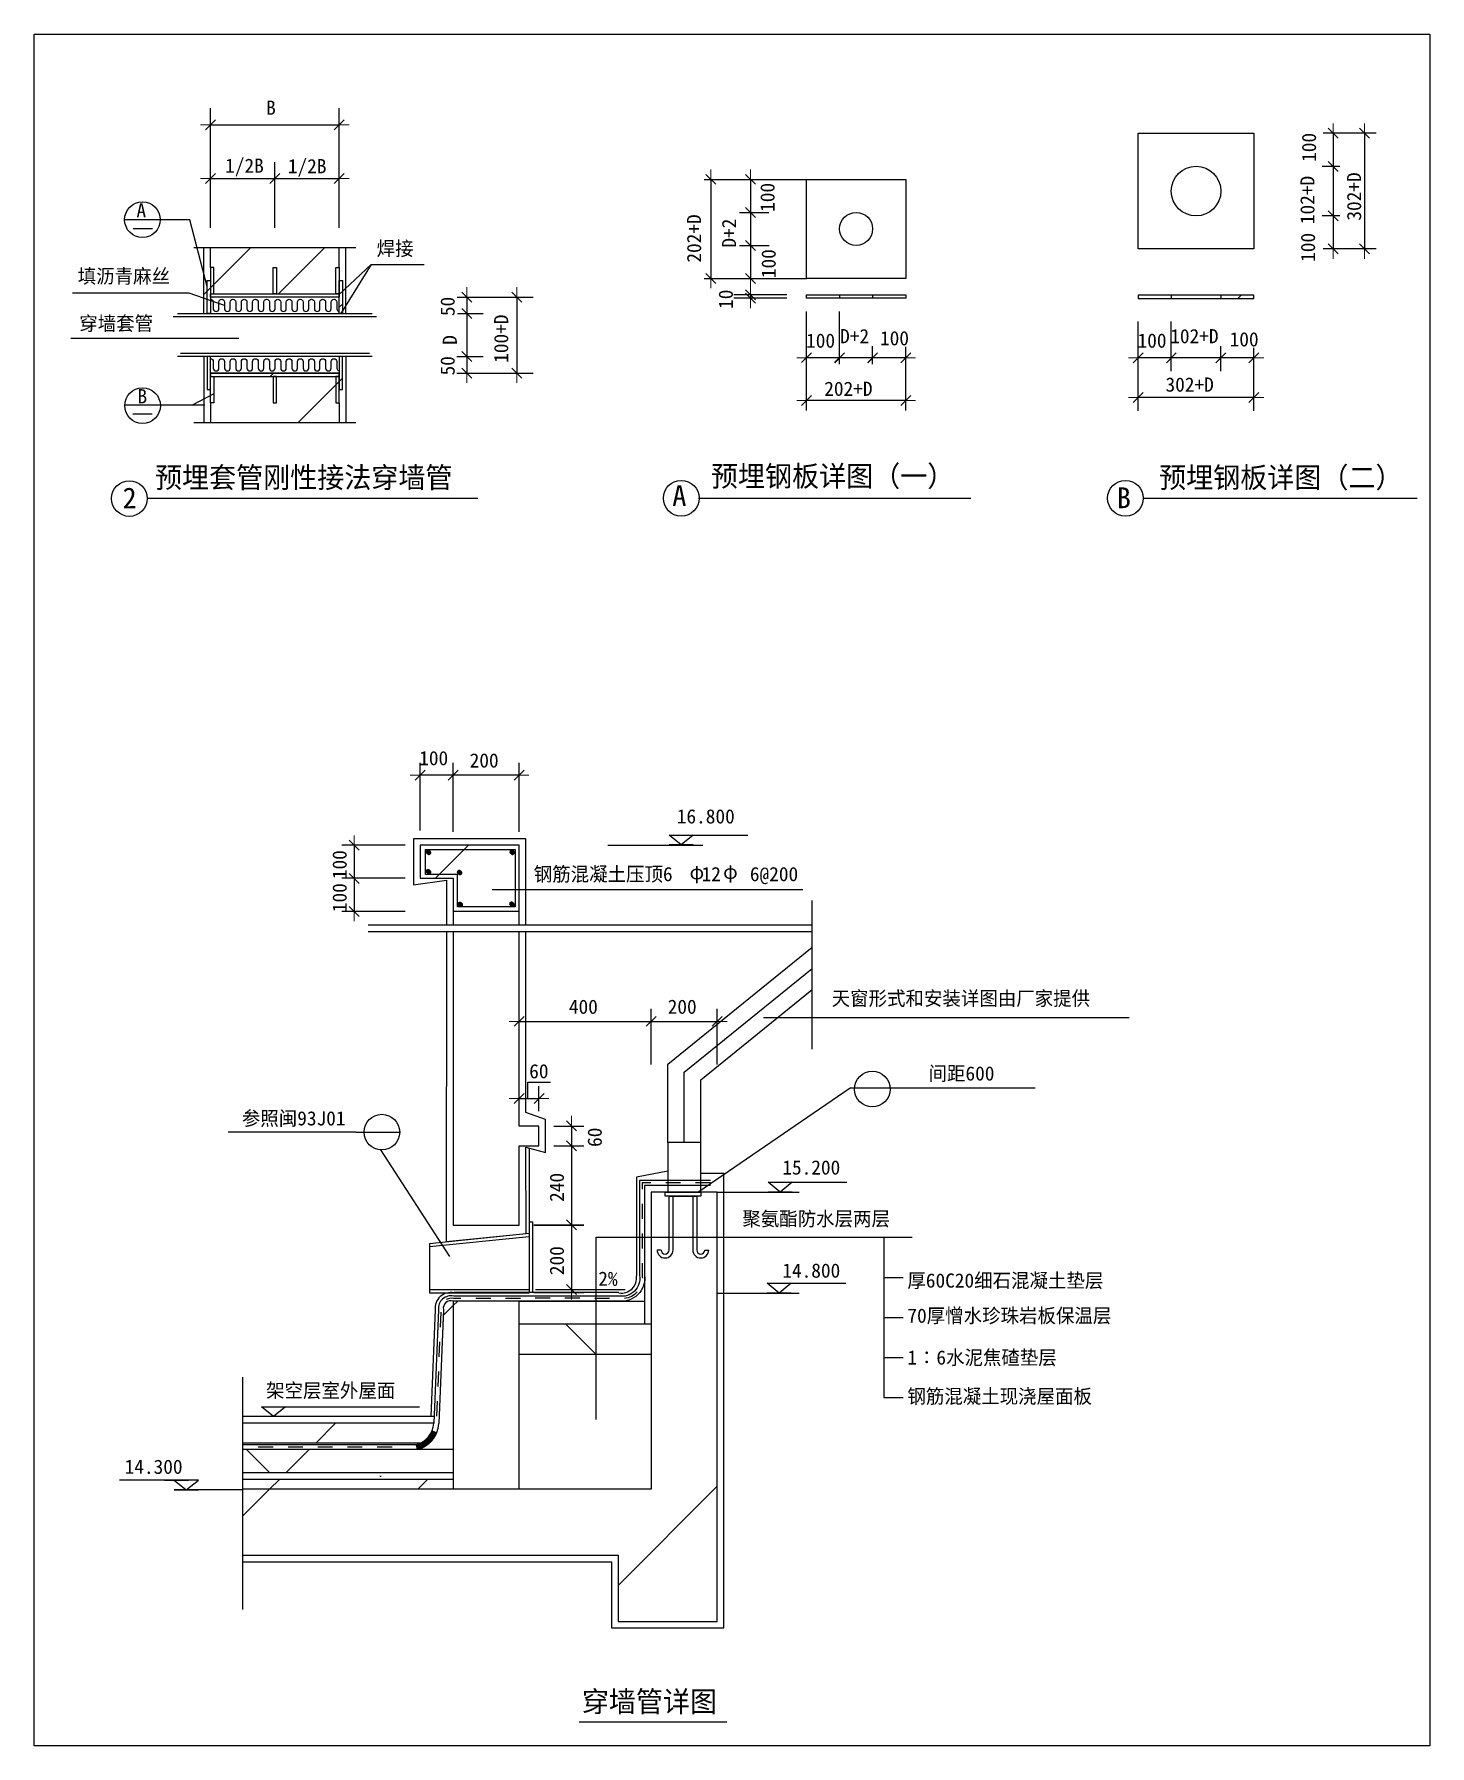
# Model space of a CAD drawing. Header units: metres. Extents: x 3978 to 8204, y -1475 to 3708.
import ezdxf

# ---------------------------------------------------------------- set-up
doc = ezdxf.new("R2010")
doc.units = ezdxf.units.M
for name, color, linetype in [('AXIS', 3, 'Continuous'), ('AXIS_TEXT', 7, 'Continuous'), ('BH', 7, 'Continuous'), ('DIM', 3, 'Continuous'), ('MC', 4, 'Continuous'), ('PUB_DIM', 3, 'Continuous'), ('PUB_TEXT', 7, 'Continuous'), ('Q', 4, 'Continuous'), ('S_SURFACE', 6, 'Continuous'), ('SURFACE', 6, 'Continuous'), ('WALL', 7, 'Continuous'), ('WALL1', 2, 'Continuous')]:
    doc.layers.add(name, color=color, linetype=linetype)
pattern_1 = [(45, (0, 0), (-673.52, 673.52), [])]
pattern_2 = [(45, (0, 0), (-224.506, 224.506), [])]

# ---------------------------------------------------------------- blocks, each defined once
blk = doc.blocks.new('_DIMX')
at = {"lineweight": 15}
blk.add_line((-150, 0), (150, 0), dxfattribs=at)
blk.add_lwpolyline([(-75.27, -75.7), (75.62, 75.4)])

msp = doc.modelspace()

# ---------------------------------------------------------------- hatches: boundary and pattern name
at = {"layer": 'AXIS'}
h = msp.add_hatch(dxfattribs=at)
h.set_pattern_fill('AN31C', scale=300)
h.set_pattern_definition(pattern_1)
h.paths.add_polyline_path([(5433.49, 1239), (5162.33, 1239), (5162.33, 1163.51), (5259.71, 1163.51), (5259.71, 1065.79), (5433.49, 1065.79)])
h.paths.add_polyline_path([(5162.33, 1239), (5433.49, 1239), (5433.49, 1118.17), (5445.97, 1118.17), (5445.97, 1251.73), (5145.97, 1251.73), (5145.97, 1151.73), (5245.97, 1151.73), (5245.97, 1052.66), (5445.97, 1052.66), (5445.97, 1118.17), (5433.49, 1118.17), (5433.49, 1065.79), (5259.71, 1065.79), (5259.71, 1163.51), (5162.33, 1163.51)])
h = msp.add_hatch(dxfattribs=at)
h.set_pattern_fill('SOLID')
h.paths.add_polyline_path([(5164.86, 1230.61, 1), (5178.28, 1230.61, 1)])
h = msp.add_hatch(dxfattribs=at)
h.set_pattern_fill('SOLID')
h.paths.add_polyline_path([(5418.38, 1230.61, 1), (5431.8, 1230.61, 1)])
h = msp.add_hatch(dxfattribs=at)
h.set_pattern_fill('SOLID')
h.paths.add_polyline_path([(5164.86, 1171.9, 1), (5178.28, 1171.9, 1)])
h = msp.add_hatch(dxfattribs=at)
h.set_pattern_fill('SOLID')
h.paths.add_polyline_path([(5258.88, 1169.38, 1), (5272.3, 1169.38, 1)])
h = msp.add_hatch(dxfattribs=at)
h.set_pattern_fill('SOLID')
h.paths.add_polyline_path([(5261.4, 1072.5, 1), (5274.82, 1072.5, 1)])
h = msp.add_hatch(dxfattribs=at)
h.set_pattern_fill('SOLID')
h.paths.add_polyline_path([(5417.54, 1073.34, 1), (5430.96, 1073.34, 1)])
h = msp.add_hatch(dxfattribs=at)
h.set_pattern_fill('AN31C', scale=300)
h.set_pattern_definition(pattern_1)
h.paths.add_polyline_path([(6045.97, -567.04), (5845.97, -388.75), (5845.97, -698.27), (4609.6, -698.27), (4609.6, -898.27), (5745.97, -898.27), (5745.97, -1098.27), (6045.97, -1098.27)])
h.paths.add_polyline_path([(5845.97, -388.75), (6045.97, -567.04), (6045.97, 64.92), (5845.97, 64.92)])
h.paths.add_polyline_path([(6045.97, 64.92), (6045.97, 201.73), (5845.97, 201.73), (5845.97, 64.92)])
h = msp.add_hatch(dxfattribs=at)
h.set_pattern_fill('ANSI37', scale=300)
h.paths.add_polyline_path([(5445.97, -198.27), (5445.97, -290.24), (5679.12, -290.24), (5679.12, -198.27)])
h.paths.add_polyline_path([(5679.12, -198.27), (5679.12, -290.24), (5845.97, -290.24), (5845.97, -198.27)])
h = msp.add_hatch(dxfattribs=at)
h.set_pattern_fill('ANSI37', scale=300)
h.paths.add_polyline_path([(4609.6, -578.27), (4609.6, -648.27), (5245.97, -648.27), (5245.97, -578.27)])
at = {"layer": 'AXIS_TEXT'}
h = msp.add_hatch(dxfattribs=at)
h.set_pattern_fill('ANSI31', scale=350)
h.paths.add_polyline_path([(4701.36, 3001.63), (4711.36, 3001.63), (4711.36, 2921.63), (4891.36, 2921.63), (4891.36, 3001.63), (4901.36, 3001.63), (4901.36, 3061.63), (4511.36, 3061.63), (4511.36, 3001.63), (4521.36, 3001.63), (4521.36, 2921.63), (4701.36, 2921.63)])
h.paths.add_polyline_path([(4921.36, 3061.63), (4901.36, 3061.63), (4901.36, 3001.63), (4901.36, 2961.63), (4911.36, 2961.63), (4911.36, 2861.63), (4921.36, 2861.63)])
h.paths.add_polyline_path([(4491.36, 2861.63), (4501.36, 2861.63), (4501.36, 2961.63), (4511.36, 2961.63), (4511.36, 3001.63), (4511.36, 3061.63), (4491.36, 3061.63)])
h.paths.add_polyline_path([(4521.36, 2591.63), (4511.36, 2591.63), (4511.36, 2531.63), (4901.36, 2531.63), (4901.36, 2591.63), (4891.36, 2591.63), (4891.36, 2671.63), (4711.36, 2671.63), (4711.36, 2591.63), (4701.36, 2591.63), (4701.36, 2671.63), (4521.36, 2671.63)])
h.paths.add_polyline_path([(4511.36, 2591.63), (4511.36, 2631.63), (4501.36, 2631.63), (4501.36, 2731.63), (4491.36, 2731.63), (4491.36, 2531.63), (4511.36, 2531.63)])
h.paths.add_polyline_path([(4921.36, 2731.63), (4911.36, 2731.63), (4911.36, 2631.63), (4901.36, 2631.63), (4901.36, 2591.63), (4901.36, 2531.63), (4921.36, 2531.63)])
h = msp.add_hatch(dxfattribs=at)
h.set_pattern_fill('AN33C', scale=100)
h.set_pattern_definition(pattern_2)
h.paths.add_polyline_path([(4511.36, 3061.63), (4511.36, 3001.63), (4521.36, 3001.63), (4521.36, 2921.63), (4701.36, 2921.63), (4701.36, 3001.63), (4711.36, 3001.63), (4711.36, 2921.63), (4891.36, 2921.63), (4891.36, 3001.63), (4901.36, 3001.63), (4901.36, 3061.63)])
h.paths.add_polyline_path([(4711.36, 2671.63), (4711.36, 2591.63), (4701.36, 2591.63), (4701.36, 2671.63), (4521.36, 2671.63), (4521.36, 2591.63), (4511.36, 2591.63), (4511.36, 2531.63), (4901.36, 2531.63), (4901.36, 2591.63), (4891.36, 2591.63), (4891.36, 2671.63)])
h = msp.add_hatch(dxfattribs=at)
h.set_pattern_fill('ANSI32', scale=50)
h.paths.add_polyline_path([(4901.36, 2681.63), (4511.36, 2681.63), (4511.36, 2671.63), (4521.36, 2671.63), (4901.36, 2671.63)])
h.paths.add_polyline_path([(4511.36, 2681.63), (4511.36, 2731.63), (4501.36, 2731.63), (4501.36, 2631.63), (4511.36, 2631.63), (4511.36, 2671.63)])
h.paths.add_polyline_path([(4521.36, 2671.63), (4511.36, 2671.63), (4511.36, 2591.63), (4521.36, 2591.63)])
h.paths.add_polyline_path([(4711.36, 2671.63), (4701.36, 2671.63), (4701.36, 2591.63), (4711.36, 2591.63)])
h.paths.add_polyline_path([(4901.36, 2671.63), (4891.36, 2671.63), (4891.36, 2591.63), (4901.36, 2591.63)])
h.paths.add_polyline_path([(4911.36, 2731.63), (4901.36, 2731.63), (4901.36, 2631.63), (4911.36, 2631.63)])
h.paths.add_polyline_path([(4901.36, 2961.63), (4901.36, 3001.63), (4891.36, 3001.63), (4891.36, 2921.63), (4901.36, 2921.63)])
h.paths.add_polyline_path([(4911.36, 2961.63), (4901.36, 2961.63), (4901.36, 2861.63), (4911.36, 2861.63)])
h.paths.add_polyline_path([(4901.36, 2921.63), (4511.36, 2921.63), (4511.36, 2911.63), (4901.36, 2911.63)])
h.paths.add_polyline_path([(4711.36, 3001.63), (4701.36, 3001.63), (4701.36, 2921.63), (4711.36, 2921.63)])
h.paths.add_polyline_path([(4521.36, 3001.63), (4511.36, 3001.63), (4511.36, 2921.63), (4521.36, 2921.63)])
h.paths.add_polyline_path([(4501.36, 2861.63), (4511.36, 2861.63), (4511.36, 2961.63), (4501.36, 2961.63)])
at = {"layer": 'BH'}
h = msp.add_hatch(dxfattribs=at)
h.set_pattern_fill('ANSI32', scale=50)
h.paths.add_polyline_path([(6416.61, 2918.28), (6316.61, 2918.28), (6316.61, 2908.28), (6416.61, 2908.28)])
h.paths.add_polyline_path([(6616.61, 2918.28), (6516.61, 2918.28), (6516.61, 2908.28), (6616.61, 2908.28)])
h = msp.add_hatch(dxfattribs=at)
h.set_pattern_fill('ANSI32', scale=50)
h.paths.add_polyline_path([(7321.03, 2917.65), (7321.03, 2907.65), (7421.03, 2907.65), (7421.03, 2917.65)])
h.paths.add_polyline_path([(7571.03, 2917.65), (7571.03, 2907.65), (7671.03, 2907.65), (7671.03, 2917.65)])
at = {"layer": 'PUB_TEXT'}
h = msp.add_hatch(dxfattribs=at)
h.set_pattern_fill('AR-SAND', scale=10)
h.paths.add_polyline_path([(4698.73, -478.27), (4697.06, -480.09), (4695.78, -478.27), (4609.6, -478.27), (4609.6, -498.27), (5187.44, -498.27), (5188.26, -478.27)])
h = msp.add_hatch(dxfattribs=at)
h.set_pattern_fill('AR-SAND', scale=10)
h.paths.add_polyline_path([(5245.97, -668.27), (5245.97, -648.27), (4609.6, -648.27), (4609.6, -668.27)])
at = {"layer": 'SURFACE'}
h = msp.add_hatch(dxfattribs=at)
h.set_pattern_fill('SOLID')
h.paths.add_polyline_path([(5133.76, -563.27), (5137.28, -577.85, 0.24), (5196.28, -527), (5182.38, -521.37, -0.24)])
at = {"layer": 'WALL'}
h = msp.add_hatch(dxfattribs=at)
h.set_pattern_fill('ANSI31', scale=300)
h.paths.add_polyline_path([(5445.97, 990.14), (5245.97, 990.14), (5245.97, 101.73), (5445.97, 101.73), (5445.97, 341.73), (5505.97, 341.73), (5505.97, 401.73), (5445.97, 401.73)])
h.paths.add_polyline_path([(5445.97, 1065.94), (5245.97, 1065.94), (5245.97, 1010.14), (5445.97, 1010.14)])
h.paths.add_polyline_path([(5445.97, -128.27), (5245.97, -128.27), (5245.97, -698.27), (5445.97, -698.27)])
h = msp.add_hatch(dxfattribs=at)
h.set_pattern_fill('AN33C', scale=300)
h.set_pattern_definition(pattern_1)
h.paths.add_polyline_path([(5825.97, -198.27), (5825.97, -128.27), (5767.25, -128.27, -0.08), (5745.97, -128.27), (5445.97, -128.27), (5445.97, -198.27)])
h.paths.add_polyline_path([(5184.97, -558.27), (5187.44, -498.27), (4609.6, -498.27), (4609.6, -558.27)])
h.paths.add_polyline_path([(5199.99, -558.27), (5245.97, -558.27), (5245.97, -498.27), (5202.45, -498.27)])
h.paths.add_polyline_path([(5245.97, -128.27, 0.55), (5216.59, -154.15), (5203.27, -478.27), (5245.97, -478.27)])
h = msp.add_hatch(dxfattribs=at)
h.set_pattern_fill('AN33C', scale=300)
h.set_pattern_definition(pattern_1)
h.paths.add_polyline_path([(5845.97, -298.27), (5445.97, -298.27), (5445.97, -698.27), (5845.97, -698.27)])
h = msp.add_hatch(dxfattribs=at)
h.set_pattern_fill('AN32C', scale=100)
h.set_pattern_definition(pattern_2)
h.paths.add_polyline_path([(5245.97, -668.27), (4609.6, -668.27), (4609.6, -698.27), (5245.97, -698.27)])

# ---------------------------------------------------------------- linework, layer by layer
for p, q in [((4277.27, 3119.77), (4335.82, 3119.77)), ((4276.29, 2558.44), (4334.84, 2558.44)), ((4320.48, 2302.98), (5320.46, 2302.98)), ((5989.15, 2303.04), (6813.4, 2303.04)), ((7336.03, 2303.19), (8165.27, 2303.19)), ((5973.06, 1252.75), (5899.98, 1252.75)), ((5472.65, 485.52), (5472.65, 534.09)), ((5472.65, 534.09), (5540.58, 534.09)), ((6448.36, 516.87), (6598.36, 516.87)), ((4952.35, 382.94), (5084.11, 382.94)), ((6272.99, 201.44), (6199.91, 201.44)), ((6270.28, -104.02), (6197.2, -104.02)), ((4738.41, -478.25), (4665.34, -478.25)), ((4401.46, -700.31), (4474.54, -700.31)), ((5628.27, -1402.09), (6074.48, -1402.09))]:
    msp.add_line(p, q)
msp.add_lwpolyline([(3977.51, 3707.71), (8203.74, 3707.71), (8203.74, -1474.98), (3977.51, -1474.98)], close=True)
at = {"layer": 'AXIS'}
for p, q in [((4511.36, 3121.63), (4511.36, 3483.79)), ((4901.36, 3121.63), (4901.36, 3483.79)), ((4511.56, 3433.79), (4901.16, 3433.79)), ((8041.03, 3407.65), (7881.03, 3407.65)), ((7911.35, 3407.45), (7911.35, 3307.85)), ((8006.47, 3407.45), (8006.47, 3057.85)), ((4511.36, 3121.63), (4511.36, 3320.44)), ((4706.36, 3121.63), (4706.36, 3320.44)), ((4901.36, 3121.63), (4901.36, 3320.44)), ((4511.16, 3270.44), (4510.96, 3270.44)), ((4511.36, 3270.44), (4706.36, 3270.44)), ((4706.16, 3270.44), (4705.96, 3270.44)), ((4706.36, 3270.44), (4901.36, 3270.44)), ((4706.56, 3270.44), (4706.76, 3270.44)), ((4901.56, 3270.44), (4901.76, 3270.44)), ((6006.61, 3268.28), (6316.61, 3268.28)), ((6026.61, 3268.08), (6026.61, 2968.48)), ((6146.61, 3268.08), (6146.61, 3168.48)), ((7931.35, 3307.65), (7877.5, 3307.65)), ((7911.35, 3307.85), (7911.35, 3308.05)), ((7911.35, 3307.65), (7911.35, 3157.65)), ((6113.19, 3168.28), (6202.05, 3168.28)), ((6146.61, 3168.48), (6146.61, 3168.68)), ((6146.61, 3168.28), (6146.61, 3068.28)), ((4448.99, 3145.37), (4251.26, 3145.37)), ((4501.36, 2943.39), (4448.99, 3145.37)), ((7931.35, 3157.65), (7877.5, 3157.65)), ((7911.35, 3157.45), (7911.35, 3157.25)), ((7911.35, 3157.45), (7911.35, 3057.85)), ((6113.19, 3068.28), (6202.87, 3068.28)), ((6146.61, 3068.08), (6146.61, 3067.88)), ((6146.61, 3068.08), (6146.61, 2968.48)), ((4901.36, 2919.12), (4998.31, 3010.38)), ((4998.31, 3010.38), (4906.36, 2861.63)), ((4998.31, 3010.38), (5158.79, 3010.38)), ((8041.03, 3057.65), (7881.03, 3057.65)), ((6006.61, 2968.28), (6316.61, 2968.28)), ((4446.33, 2924.1), (4093.77, 2924.1)), ((4553.86, 2886.63), (4446.33, 2924.1)), ((5257.83, 2911.63), (5337.45, 2911.63)), ((5259.09, 2911.63), (5488.71, 2911.63)), ((5287.45, 2911.83), (5287.45, 2912.03)), ((5287.45, 2911.63), (5287.45, 2861.63)), ((5438.71, 2911.83), (5438.71, 2912.03)), ((5438.71, 2911.63), (5438.71, 2681.63)), ((6256.61, 2918.28), (6096.61, 2918.28)), ((6256.61, 2908.28), (6096.61, 2908.28)), ((6146.61, 2918.48), (6146.61, 2918.68)), ((6146.61, 2918.28), (6146.61, 2908.28)), ((6146.61, 2908.08), (6146.61, 2907.88)), ((5259.82, 2861.63), (5337.45, 2861.63)), ((5287.45, 2861.43), (5287.45, 2861.23)), ((5287.45, 2861.43), (5287.45, 2731.83)), ((6316.61, 2568.28), (6316.61, 2868.28)), ((6416.61, 2708.28), (6416.61, 2868.28)), ((7321.03, 2567.65), (7321.03, 2837.65)), ((7421.03, 2687.65), (7421.03, 2837.65)), ((4596.97, 2786.04), (4087.9, 2786.37)), ((6516.61, 2708.28), (6516.61, 2763.03)), ((6616.61, 2568.28), (6616.61, 2760.94)), ((7571.03, 2687.65), (7571.03, 2762.95)), ((7671.03, 2567.65), (7671.03, 2758.3)), ((5257.28, 2731.63), (5337.45, 2731.63)), ((5287.45, 2731.83), (5287.45, 2732.03)), ((5287.45, 2731.63), (5287.45, 2681.63)), ((6416.41, 2728.28), (6316.81, 2728.28)), ((6516.41, 2728.28), (6416.81, 2728.28)), ((6616.41, 2728.28), (6516.81, 2728.28)), ((7420.83, 2727.65), (7321.23, 2727.65)), ((7420.83, 2727.65), (7420.63, 2727.65)), ((7571.03, 2727.65), (7421.03, 2727.65)), ((7571.23, 2727.65), (7571.43, 2727.65)), ((7670.83, 2727.65), (7571.23, 2727.65)), ((5257.28, 2681.63), (5488.71, 2681.63)), ((5259.48, 2681.63), (5337.45, 2681.63)), ((5287.45, 2681.43), (5287.45, 2681.23)), ((5438.71, 2681.43), (5438.71, 2681.23)), ((4521.36, 2618.67), (4455.79, 2584.64)), ((6616.41, 2598.28), (6316.81, 2598.28)), ((7670.83, 2607.65), (7321.23, 2607.65)), ((4494.3, 2584.64), (4251.64, 2584.64)), ((5162.33, 1239), (5433.49, 1239)), ((5162.33, 1163.51), (5162.33, 1239)), ((5433.49, 1239), (5433.49, 1065.79)), ((5259.71, 1163.51), (5162.33, 1163.51)), ((5259.71, 1065.79), (5259.71, 1163.51)), ((5433.49, 1065.79), (5259.71, 1065.79)), ((6598.36, 516.87), (7008.61, 516.87))]:
    msp.add_line(p, q, dxfattribs=at)
at = {"layer": 'DIM'}
for p, q in [((5145.82, 1464.4), (5145.67, 1464.4)), ((5145.97, 1296.73), (5145.97, 1501.9)), ((5245.97, 1464.4), (5145.97, 1464.4)), ((5245.97, 1292.72), (5245.97, 1501.9)), ((5246.12, 1464.4), (5246.27, 1464.4)), ((5445.82, 1464.4), (5246.12, 1464.4)), ((5445.97, 1292.72), (5445.97, 1501.9)), ((5100.97, 1251.73), (4908.91, 1251.73)), ((4946.41, 1251.88), (4946.41, 1252.03)), ((4946.41, 1251.73), (4946.41, 1151.73)), ((5714.13, 1251.73), (6001.85, 1251.73)), ((5100.97, 1151.73), (4908.91, 1151.73)), ((5100.97, 1151.73), (4908.91, 1151.73)), ((4946.41, 1151.88), (4946.41, 1152.03)), ((4946.41, 1151.73), (4946.41, 1051.73)), ((4946.41, 1151.58), (4946.41, 1151.43)), ((5100.97, 1051.73), (4908.91, 1051.73)), ((4946.41, 1051.58), (4946.41, 1051.43)), ((5445.97, 588.31), (5445.97, 756.16)), ((5845.97, 588.31), (5845.97, 756.16)), ((6045.67, 587.92), (6045.67, 756.16)), ((5446.12, 718.66), (5845.82, 718.66)), ((5845.82, 718.66), (6045.52, 718.66)), ((5445.97, 446.73), (5445.97, 522.74)), ((5505.97, 446.73), (5505.97, 522.74)), ((5445.82, 485.24), (5445.67, 485.24)), ((5445.97, 485.24), (5505.97, 485.24)), ((5506.12, 485.24), (5506.27, 485.24)), ((5550.97, 401.73), (5641.91, 401.73)), ((5604.41, 401.88), (5604.41, 402.03)), ((5604.41, 401.73), (5604.41, 341.73)), ((5550.97, 341.73), (5641.91, 341.73)), ((5550.97, 341.73), (5641.91, 341.73)), ((5604.41, 341.58), (5604.41, 101.88)), ((5604.41, 341.58), (5604.41, 341.43)), ((6045.97, 201.73), (6294.31, 201.73)), ((5490.97, 102.48), (5641.91, 102.48)), ((5490.97, 101.73), (5641.91, 101.73)), ((5604.41, 102.33), (5604.41, -102.37)), ((5490.97, -102.52), (5641.91, -102.52)), ((6045.97, -103.99), (6294.31, -103.99))]:
    msp.add_line(p, q, dxfattribs=at)
at = {"layer": 'MC'}
for p, q in [((5875.97, 26.14), (5863.97, 26.14)), ((6007.97, 26.14), (6019.97, 26.14))]:
    msp.add_line(p, q, dxfattribs=at)
for points in [[(5899.97, 26.14), (5899.97, 189.73), (5983.97, 189.73), (5983.97, 26.14)], [(5911.97, 26.14), (5911.97, 189.73)], [(5971.97, 189.73), (5971.97, 26.14)]]:
    msp.add_lwpolyline(points, dxfattribs=at)
for centre, radius in [((5887.97, 26.14), 24), ((5887.97, 26.14), 12), ((5995.97, 26.14), 24), ((5995.97, 26.14), 12)]:
    msp.add_arc(centre, radius, 180, 0, dxfattribs=at)
at = {"layer": 'PUB_DIM'}
for p, q in [((5899.98, 1282.49), (5972.99, 1282.49)), ((5936.52, 1252.75), (5899.98, 1282.49)), ((5931.7, 1282.49), (6138.27, 1282.49)), ((5972.99, 1282.49), (5936.52, 1252.75)), ((5364.3, 1118.17), (6305.5, 1118.17)), ((6186.27, 730.5), (7293.62, 730.5)), ((5987.65, 201.73), (6448.36, 516.87)), ((4952.35, 382.94), (4564.83, 382.94)), ((5235.82, 7.06), (5027.35, 329.26)), ((6199.91, 231.18), (6272.92, 231.18)), ((6236.45, 201.44), (6199.91, 231.18)), ((6231.64, 231.18), (6438.21, 231.18)), ((6272.92, 231.18), (6236.45, 201.44)), ((5679.12, 64.92), (6636.68, 64.92)), ((5679.12, -487.44), (5679.12, 64.92)), ((6550.89, 64.92), (6550.89, -420.85)), ((6197.2, -74.28), (6270.21, -74.28)), ((6233.74, -104.02), (6197.2, -74.28)), ((6228.92, -74.28), (6435.49, -74.28)), ((6270.21, -74.28), (6233.74, -104.02)), ((6550.89, -56.59), (6609.07, -56.59)), ((6550.89, -178.1), (6609.07, -178.1)), ((6550.89, -299.47), (6609.07, -299.47)), ((4701.87, -478.25), (4665.34, -448.51)), ((4665.34, -448.51), (4738.35, -448.51)), ((4697.06, -448.51), (5144.05, -448.51)), ((4738.35, -448.51), (4701.87, -478.25)), ((6550.89, -420.85), (6609.07, -420.85)), ((4442.81, -670.58), (4236.24, -670.58)), ((4371.71, -670.58), (4444.72, -670.58)), ((4401.53, -670.58), (4438, -700.31)), ((4474.54, -670.58), (4401.53, -670.58)), ((4438, -700.31), (4474.54, -670.58)), ((4609.6, -699.89), (4401.63, -699.89))]:
    msp.add_line(p, q, dxfattribs=at)
msp.add_lwpolyline([(5495.98, -93.44), (5766.7, -93.44)], dxfattribs=at)
at = {"layer": 'PUB_TEXT'}
for p, q in [((5133.76, -563.27), (5137.28, -577.85)), ((5182.38, -521.37), (5196.28, -527))]:
    msp.add_line(p, q, dxfattribs=at)
at = {"layer": 'S_SURFACE'}
for p, q in [((4511.36, 2861.63), (4901.36, 2861.63)), ((4511.36, 2681.63), (4901.36, 2681.63))]:
    msp.add_line(p, q, dxfattribs=at)
for points in [[(4511.36, 2905.13, -0.41), (4519.86, 2896.63), (4519.86, 2876.63, 1), (4536.86, 2876.63), (4536.86, 2896.63, -1), (4553.86, 2896.63), (4553.86, 2876.63, 1), (4570.86, 2876.63), (4570.86, 2896.63, -1), (4587.86, 2896.63), (4587.86, 2876.63, 1), (4604.86, 2876.63), (4604.86, 2896.63, -1), (4621.86, 2896.63), (4621.86, 2876.63, 1), (4638.86, 2876.63), (4638.86, 2896.63, -1), (4655.86, 2896.63), (4655.86, 2876.63, 1), (4672.86, 2876.63), (4672.86, 2896.63, -1), (4689.86, 2896.63), (4689.86, 2876.63, 1), (4706.86, 2876.63), (4706.86, 2896.63, -1), (4723.86, 2896.63), (4723.86, 2876.63, 1), (4740.86, 2876.63), (4740.86, 2896.63, -1), (4757.86, 2896.63), (4757.86, 2876.63, 1), (4774.86, 2876.63), (4774.86, 2896.63, -1), (4791.86, 2896.63), (4791.86, 2876.63, 1), (4808.86, 2876.63), (4808.86, 2896.63, -1), (4825.86, 2896.63), (4825.86, 2876.63, 1), (4842.86, 2876.63), (4842.86, 2896.63, -1), (4859.86, 2896.63), (4859.86, 2876.63, 1), (4876.86, 2876.63), (4876.86, 2896.63, -1), (4893.86, 2896.63), (4893.86, 2876.63, 0.38), (4901.36, 2868.19, 0.38)], [(4511.36, 2725.13, -0.41), (4519.86, 2716.63), (4519.86, 2696.63, 1), (4536.86, 2696.63), (4536.86, 2716.63, -1), (4553.86, 2716.63), (4553.86, 2696.63, 1), (4570.86, 2696.63), (4570.86, 2716.63, -1), (4587.86, 2716.63), (4587.86, 2696.63, 1), (4604.86, 2696.63), (4604.86, 2716.63, -1), (4621.86, 2716.63), (4621.86, 2696.63, 1), (4638.86, 2696.63), (4638.86, 2716.63, -1), (4655.86, 2716.63), (4655.86, 2696.63, 1), (4672.86, 2696.63), (4672.86, 2716.63, -1), (4689.86, 2716.63), (4689.86, 2696.63, 1), (4706.86, 2696.63), (4706.86, 2716.63, -1), (4723.86, 2716.63), (4723.86, 2696.63, 1), (4740.86, 2696.63), (4740.86, 2716.63, -1), (4757.86, 2716.63), (4757.86, 2696.63, 1), (4774.86, 2696.63), (4774.86, 2716.63, -1), (4791.86, 2716.63), (4791.86, 2696.63, 1), (4808.86, 2696.63), (4808.86, 2716.63, -1), (4825.86, 2716.63), (4825.86, 2696.63, 1), (4842.86, 2696.63), (4842.86, 2716.63, -1), (4859.86, 2716.63), (4859.86, 2696.63, 1), (4876.86, 2696.63), (4876.86, 2716.63, -1), (4893.86, 2716.63), (4893.86, 2696.63, 0.38), (4901.36, 2688.19, 0.38)]]:
    msp.add_lwpolyline(points, format="xyb", dxfattribs=at)
at = {"layer": 'SURFACE'}
for points in [[(6025.15, 236.73), (5810.97, 236.73), (5810.97, -50.76, -0.51), (5747.19, -113.27), (5247.79, -113.27, 0.51), (5201.55, -154.8), (5187.44, -498.27)], [(6025.15, 221.73), (5825.97, 221.73), (5825.97, -49.68, -0.5), (5745.97, -128.27), (5245.97, -128.27, 0.55), (5216.59, -154.15), (5202.42, -498.93)], [(5818.47, -14.09), (5818.47, -50.2, -0.04), (5819.1, -59.06, -0.04)], [(5803.61, -100.28, -0.18), (5764.78, -121.05, -0.18)], [(5269.85, -120.77), (5246.94, -120.77, 0.18), (5225.47, -123.33, 0.18)]]:
    msp.add_lwpolyline(points, format="xyb", dxfattribs=at)
for points in [[(5845.15, 229.23), (5818.47, 229.23), (5818.47, 210.91)], [(5935.15, 229.23), (5890.15, 229.23)], [(6025.15, 229.23), (5980.15, 229.23)], [(5818.47, 165.91), (5818.47, 120.91)], [(5818.47, 75.91), (5818.47, 30.91)], [(5359.85, -120.77), (5314.85, -120.77)], [(5449.85, -120.77), (5404.85, -120.77)], [(5539.85, -120.02), (5494.85, -120.02)], [(5629.85, -120.02), (5584.85, -120.02)], [(5719.85, -120.77), (5674.85, -120.77)], [(5208.76, -162), (5206.91, -206.96)], [(5205.07, -251.92), (5203.22, -296.88)], [(5201.37, -341.84), (5199.52, -386.81)], [(5197.68, -431.77), (5195.83, -476.73)], [(5133.76, -563.27), (4609.6, -563.27)], [(4701.09, -570.77), (4656.09, -570.77)], [(4791.09, -570.77), (4746.09, -570.77)], [(4881.09, -570.77), (4836.09, -570.77)], [(4971.09, -570.77), (4926.09, -570.77)], [(5061.09, -570.77), (5016.09, -570.77)]]:
    msp.add_lwpolyline(points, dxfattribs=at)
for radius, end in [(70.21, 357.34), (85.21, 357.37)]:
    msp.add_arc((5117.3, -495.02), radius, 283.56, end, dxfattribs=at)
at = {"layer": 'WALL'}
for p, q in [((6332.95, 634.13), (6332.95, 1084.42)), ((6332.95, 1010.14), (4989.03, 1010.14)), ((6332.95, 990.14), (4989.03, 990.14)), ((5895.97, 588.92), (6332.95, 943.52)), ((5945.97, 565.11), (6332.95, 879.13)), ((5995.97, 541.29), (6332.95, 814.74)), ((5895.97, 351.73), (5895.97, 588.92)), ((5945.97, 351.73), (5945.97, 565.11)), ((5995.97, 351.73), (5995.97, 541.29)), ((5476.26, 334.85), (5476.26, -103.27)), ((5895.97, 351.73), (5895.97, 201.73)), ((5995.97, 351.73), (5895.97, 351.73)), ((5995.97, 201.73), (5995.97, 351.73)), ((5895.97, 201.73), (5995.97, 201.73)), ((5476.26, 111.2), (5486.26, 111.2)), ((5486.26, 111.96), (5486.26, -102.52)), ((5174.23, 46.42), (5476.26, 77.26)), ((5174.23, 36.37), (5476.26, 67.21)), ((5174.23, 46.42), (5174.23, -103.27)), ((5174.23, -93.27), (5476.26, -93.27)), ((5174.23, -103.27), (5476.26, -103.27))]:
    msp.add_line(p, q, dxfattribs=at)
msp.add_lwpolyline([(5887.97, 201.73), (5995.97, 201.73), (5995.97, 189.73), (5887.97, 189.73)], close=True, dxfattribs=at)
at = {"layer": 'WALL1'}
for p, q in [((4461.36, 3061.63), (4951.36, 3061.63)), ((4491.36, 2861.63), (4491.36, 3061.63)), ((4511.36, 3001.63), (4511.36, 3061.63)), ((4901.36, 3001.63), (4901.36, 3061.63)), ((4921.36, 2861.63), (4921.36, 3061.63)), ((4501.36, 2861.63), (4501.36, 2961.63)), ((4501.36, 2961.63), (4511.36, 2961.63)), ((4511.36, 3001.63), (4511.36, 2921.63)), ((4521.36, 3001.63), (4511.36, 3001.63)), ((4511.36, 2961.63), (4511.36, 2861.63)), ((4521.36, 2921.63), (4521.36, 3001.63)), ((4701.36, 2921.63), (4701.36, 3001.63)), ((4701.36, 3001.63), (4711.36, 3001.63)), ((4711.36, 3001.63), (4711.36, 2921.63)), ((4891.36, 2921.63), (4891.36, 3001.63)), ((4891.36, 3001.63), (4901.36, 3001.63)), ((4901.36, 3001.63), (4901.36, 2921.63)), ((4901.36, 2861.63), (4901.36, 2961.63)), ((4901.36, 2961.63), (4911.36, 2961.63)), ((4911.36, 2961.63), (4911.36, 2861.63)), ((4511.36, 2921.63), (4901.36, 2921.63)), ((4511.36, 2921.63), (4521.36, 2921.63)), ((4511.36, 2911.63), (4511.36, 2921.63)), ((4901.36, 2911.63), (4511.36, 2911.63)), ((4711.36, 2921.63), (4701.36, 2921.63)), ((4901.36, 2921.63), (4891.36, 2921.63)), ((4901.36, 2921.63), (4901.36, 2911.63)), ((6316.61, 2918.28), (6616.61, 2918.28)), ((6316.61, 2908.28), (6316.61, 2918.28)), ((6616.61, 2908.28), (6316.61, 2908.28)), ((6416.61, 2918.28), (6416.61, 2908.28)), ((6516.61, 2918.28), (6516.61, 2908.28)), ((6616.61, 2918.28), (6616.61, 2908.28)), ((7671.03, 2917.65), (7321.03, 2917.65)), ((7321.03, 2917.65), (7321.03, 2907.65)), ((7321.03, 2907.65), (7671.03, 2907.65)), ((7421.03, 2917.65), (7421.03, 2907.65)), ((7571.03, 2917.65), (7571.03, 2907.65)), ((7671.03, 2907.65), (7671.03, 2917.65)), ((5014.26, 2851.63), (4398.46, 2851.63)), ((4411.36, 2861.63), (5001.36, 2861.63)), ((4511.36, 2861.63), (4501.36, 2861.63)), ((4911.36, 2861.63), (4901.36, 2861.63)), ((5001.36, 2731.63), (4411.36, 2731.63)), ((4420.09, 2741.63), (4992.63, 2741.63)), ((4491.36, 2731.63), (4491.36, 2531.63)), ((4501.36, 2731.63), (4501.36, 2631.63)), ((4511.36, 2731.63), (4501.36, 2731.63)), ((4511.36, 2631.63), (4511.36, 2731.63)), ((4511.36, 2631.63), (4511.36, 2731.63)), ((4901.36, 2731.63), (4901.36, 2631.63)), ((4901.36, 2731.63), (4901.36, 2631.63)), ((4911.36, 2731.63), (4901.36, 2731.63)), ((4911.36, 2731.63), (4901.36, 2731.63)), ((4911.36, 2631.63), (4911.36, 2731.63)), ((4911.36, 2631.63), (4911.36, 2731.63)), ((4921.36, 2731.63), (4921.36, 2531.63)), ((4901.36, 2681.63), (4511.36, 2681.63)), ((4511.36, 2681.63), (4511.36, 2671.63)), ((4511.36, 2681.63), (4511.36, 2671.63)), ((4511.36, 2671.63), (4901.36, 2671.63)), ((4511.36, 2591.63), (4511.36, 2671.63)), ((4511.36, 2591.63), (4511.36, 2671.63)), ((4511.36, 2671.63), (4521.36, 2671.63)), ((4511.36, 2671.63), (4521.36, 2671.63)), ((4521.36, 2671.63), (4521.36, 2591.63)), ((4521.36, 2671.63), (4521.36, 2591.63)), ((4701.36, 2671.63), (4701.36, 2591.63)), ((4711.36, 2671.63), (4701.36, 2671.63)), ((4711.36, 2591.63), (4711.36, 2671.63)), ((4891.36, 2671.63), (4891.36, 2591.63)), ((4891.36, 2671.63), (4891.36, 2591.63)), ((4901.36, 2671.63), (4891.36, 2671.63)), ((4901.36, 2671.63), (4891.36, 2671.63)), ((4901.36, 2671.63), (4901.36, 2681.63)), ((4901.36, 2671.63), (4901.36, 2681.63)), ((4901.36, 2591.63), (4901.36, 2671.63)), ((4901.36, 2591.63), (4901.36, 2671.63)), ((4501.36, 2631.63), (4511.36, 2631.63)), ((4521.36, 2591.63), (4511.36, 2591.63)), ((4521.36, 2591.63), (4511.36, 2591.63)), ((4511.36, 2591.63), (4511.36, 2531.63)), ((4701.36, 2591.63), (4711.36, 2591.63)), ((4891.36, 2591.63), (4901.36, 2591.63)), ((4891.36, 2591.63), (4901.36, 2591.63)), ((4901.36, 2631.63), (4911.36, 2631.63)), ((4901.36, 2631.63), (4911.36, 2631.63)), ((4901.36, 2591.63), (4901.36, 2531.63)), ((4461.36, 2531.63), (4951.36, 2531.63)), ((5445.97, 1251.73), (5145.97, 1251.73)), ((5145.97, 1251.73), (5145.97, 1151.73)), ((5445.97, 1010.14), (5445.97, 1251.73)), ((5145.97, 1151.73), (5245.97, 1151.73)), ((5245.97, 1151.73), (5245.97, 1010.14)), ((5245.97, 1052.66), (5445.97, 1052.66)), ((5245.97, 990.14), (5245.97, 101.73)), ((5445.97, 401.73), (5445.97, 990.14)), ((5505.97, 401.73), (5445.97, 401.73)), ((5505.97, 341.73), (5505.97, 401.73)), ((5445.97, 101.73), (5445.97, 341.73)), ((5445.97, 341.73), (5505.97, 341.73)), ((5895.97, 264.67), (5800.97, 246.73)), ((5800.97, 246.73), (5800.97, -51.56)), ((5825.97, 221.73), (5825.97, -198.27)), ((5995.97, 259.11), (6065.97, 259.11)), ((6065.97, -1118.27), (6065.97, 259.11)), ((6045.97, 201.73), (5845.97, 201.73)), ((5845.97, 201.73), (5845.97, -698.27)), ((6045.97, -1098.27), (6045.97, 201.73)), ((5245.97, 101.73), (5445.97, 101.73)), ((5748.09, -102.52), (5248.81, -102.52)), ((5191.53, -155.09), (5178.25, -478.27)), ((5445.97, -128.27), (5245.97, -128.27)), ((5245.97, -128.27), (5245.97, -698.27)), ((5445.97, -128.27), (5825.97, -128.27)), ((5445.97, -698.27), (5445.97, -128.27)), ((5845.97, -198.27), (5445.97, -198.27)), ((5845.97, -290.24), (5445.97, -290.24)), ((4609.6, -1062.11), (4609.6, -358.32)), ((5188.26, -478.27), (4609.6, -478.27)), ((5187.44, -498.27), (4609.6, -498.27)), ((5147.77, -558.27), (4609.6, -558.27)), ((5245.97, -578.27), (4609.6, -578.27)), ((4762.52, -578.27), (4743.33, -578.27)), ((5245.97, -648.27), (4609.6, -648.27)), ((5245.97, -668.27), (4609.6, -668.27)), ((5845.97, -698.27), (4609.6, -698.27)), ((4609.6, -898.27), (5745.97, -898.27)), ((4609.6, -918.27), (5725.97, -918.27)), ((5725.97, -918.27), (5725.97, -1118.27)), ((5745.97, -898.27), (5745.97, -1098.27)), ((5725.97, -1118.27), (6065.97, -1118.27)), ((5745.97, -1098.27), (6045.97, -1098.27))]:
    msp.add_line(p, q, dxfattribs=at)
for points in [[(7321.03, 3407.65), (7671.03, 3407.65), (7671.03, 3057.65), (7321.03, 3057.65)], [(6316.61, 3268.28), (6616.61, 3268.28), (6616.61, 2968.28), (6316.61, 2968.28)]]:
    msp.add_lwpolyline(points, close=True, dxfattribs=at)
for points in [[(5465.97, 1010.14), (5465.97, 1271.73), (5125.97, 1271.73), (5125.97, 1131.73), (5225.97, 1146.06), (5225.9, 1010.14)], [(5225.88, 990.14), (5225.09, 51.61), (5467.04, 76.32), (5465.97, 337.57), (5525.97, 321.73), (5525.97, 421.73), (5465.97, 442.74), (5465.97, 990.14)]]:
    msp.add_lwpolyline(points, dxfattribs=at)
for centre, radius in [((7496.03, 3232.65), 75.17), ((4305.23, 3146.01), 53.98), ((6466.61, 3118.28), 50), ((4305.6, 2583.11), 53.98), ((4265.67, 2301.74), 53.98), ((5936.95, 2302.6), 53.98), ((7282.1, 2302.64), 53.98), ((6515.61, 513.52), 53.98), ((5030.29, 383.16), 53.98)]:
    msp.add_circle(centre, radius, dxfattribs=at)
for centre, radius, start, end in [((5756.61, -59.09), 45, 259.09, 9.64), ((5239.61, -150.67), 48.29, 79.02, 185.25)]:
    msp.add_arc(centre, radius, start, end, dxfattribs=at)

# ---------------------------------------------------------------- block references
at = {"layer": 'AXIS', "xscale": 0.2, "yscale": 0.2, "zscale": 0.2}
for p, rotation in [((4511.36, 3433.79), 180), ((7911.35, 3407.65), 90), ((8006.47, 3407.65), 90), ((7911.35, 3307.65), 270), ((7911.35, 3307.65), 270), ((4706.36, 3270.44), 180), ((4901.36, 3270.44), 180), ((6026.61, 3268.28), 90), ((6146.61, 3268.28), 90), ((6146.61, 3168.28), 270), ((6146.61, 3168.28), 270), ((7911.35, 3157.65), 90), ((7911.35, 3157.65), 90), ((6146.61, 3068.28), 90), ((6146.61, 3068.28), 90), ((7911.35, 3057.65), 270), ((8006.47, 3057.65), 270), ((6026.61, 2968.28), 270), ((6146.61, 2968.28), 270), ((5287.45, 2911.63), 270), ((5438.71, 2911.63), 270), ((6146.61, 2918.28), 270), ((6146.61, 2908.28), 90), ((5287.45, 2861.63), 90), ((5287.45, 2861.63), 90), ((5287.45, 2731.63), 270), ((5287.45, 2731.63), 270), ((5287.45, 2681.63), 90), ((5438.71, 2681.63), 90), ((6316.61, 2728.28), 180), ((6416.61, 2728.28), 180), ((6516.61, 2728.28), 180), ((7321.03, 2727.65), 180), ((7571.03, 2727.65), 180), ((7571.03, 2727.65), 180), ((6316.61, 2598.28), 180), ((7321.03, 2607.65), 180), ((5145.97, 1464.4), 180), ((5245.97, 1464.4), 180), ((5445.82, 1464.4), 180), ((4946.41, 1251.73), 270), ((4946.41, 1151.43), 270), ((4946.41, 1051.73), 270), ((5446.12, 718.66), 180), ((5845.82, 718.66), 180), ((6045.52, 718.66), 180), ((5445.97, 485.24), 180), ((5506.27, 485.24), 180), ((5604.41, 402.03), 270), ((5604.41, 341.73), 270), ((5604.41, 102.48), 270), ((5604.41, -93.44), 270)]:
    msp.add_blockref('_DIMX', p, dxfattribs=dict(at, rotation=rotation))
for p in [(4901.36, 3433.79), (4511.36, 3270.44), (6416.61, 2728.28), (6516.61, 2728.28), (6616.61, 2728.28), (7421.03, 2727.65), (7421.03, 2727.65), (7671.03, 2727.65), (6616.61, 2598.28), (7671.03, 2607.65)]:
    msp.add_blockref('_DIMX', p, dxfattribs=at)

# ---------------------------------------------------------------- texts
for s, p in [('B', (4679.83, 3463.79)), ('1/2B', (4555.7, 3288.14)), ('1/2B', (4745.56, 3286.72)), ('100', (6314.98, 2758.46)), ('D+2', (6418.15, 2771.94)), ('100', (6538.87, 2765.78)), ('100', (7318.82, 2758.48)), ('102+D', (7417.85, 2771.96)), ('100', (7597.68, 2762.47)), ('202+D', (6370.03, 2612.67)), ('302+D', (7403.49, 2625.36)), ('100', (5143.43, 1494.13)), ('200', (5296.16, 1487.16)), ('400', (5596.68, 741.42)), ('200', (5895.86, 741.42)), ('60', (5476.51, 546.18))]:
    msp.add_text(s, height=43).set_placement(p)
for s, p in [('100', (7859.34, 3321.14)), ('102+D', (7854.6, 3132.65)), ('302+D', (7995.87, 3143.2)), ('100', (6219.46, 3169.74)), ('202+D', (5997.15, 3016.05)), ('D+2', (6103.19, 3061.45)), ('100', (7856.3, 3018.34)), ('100', (6222.83, 2969.12)), ('50', (5250.72, 2854.14)), ('10', (6093.15, 2875.88)), ('100+D', (5412.99, 2712.68)), ('D', (5257.45, 2767.32)), ('50', (5250.72, 2674.55)), ('100', (4923.65, 1149.18)), ('100', (4923.65, 1049.18)), ('60', (5696.3, 338.3)), ('240', (5581.65, 171.92)), ('200', (5581.65, -49.83))]:
    msp.add_text(s, height=43, rotation=90).set_placement(p)
at = {"layer": 'PUB_DIM'}
for s, p in [('A', (4287.02, 3152.94)), ('B', (4290.31, 2589.96)), ('16.800', (5923.44, 1317.84)), ('钢筋混凝土压顶6   12   6@200', (5490.25, 1143.1)), ('天窗形式和安装详图由厂家提供', (6392.44, 766.72)), ('间距600', (6685.84, 539.38)), ('参照闽93J01', (4606.3, 403.49)), ('15.200', (6242.99, 254.73)), ('聚氨酯防水层两层', (6121.83, 99.43)), ('2%', (5685.62, -82.14)), ('14.800', (6242.99, -57.51)), ('厚60C20细石混凝土垫层', (6621.76, -87.63)), ('70厚憎水珍珠岩板保温层', (6621.76, -194.05)), ('1∶6水泥焦碴垫层', (6621.76, -320.78)), ('架空层室外屋面', (4679.65, -420.64)), ('钢筋混凝土现浇屋面板', (6621.76, -438.15)), ('14.300', (4251.3, -651.53))]:
    msp.add_text(s, height=43, dxfattribs=at).set_placement(p)
at = {"layer": 'Q'}
for p in [(5961.99, 1148.67), (6063.64, 1150.08)]:
    msp.add_text('φ', height=43, dxfattribs=at).set_placement(p)
at = {"layer": 'WALL1'}
for s, height, p in [('焊接', 43, (5014.55, 3037.41)), ('填沥青麻丝', 43, (4109.31, 2953.68)), ('穿墙套管', 43, (4113.83, 2810.54)), ('预埋套管刚性接法穿墙管', 63, (4343.23, 2334.01)), ('预埋钢板详图（一）', 63, (6026.74, 2338.13)), ('预埋钢板详图（二）', 63, (7384.1, 2334.07)), ('2', 63, (4244.88, 2272.07)), ('A', 63, (5909.79, 2279.14)), ('B', 63, (7255.73, 2272.52)), ('穿墙管详图', 63, (5635.83, -1372.55))]:
    msp.add_text(s, height=height, dxfattribs=at).set_placement(p)

doc.saveas('drawing.dxf')
